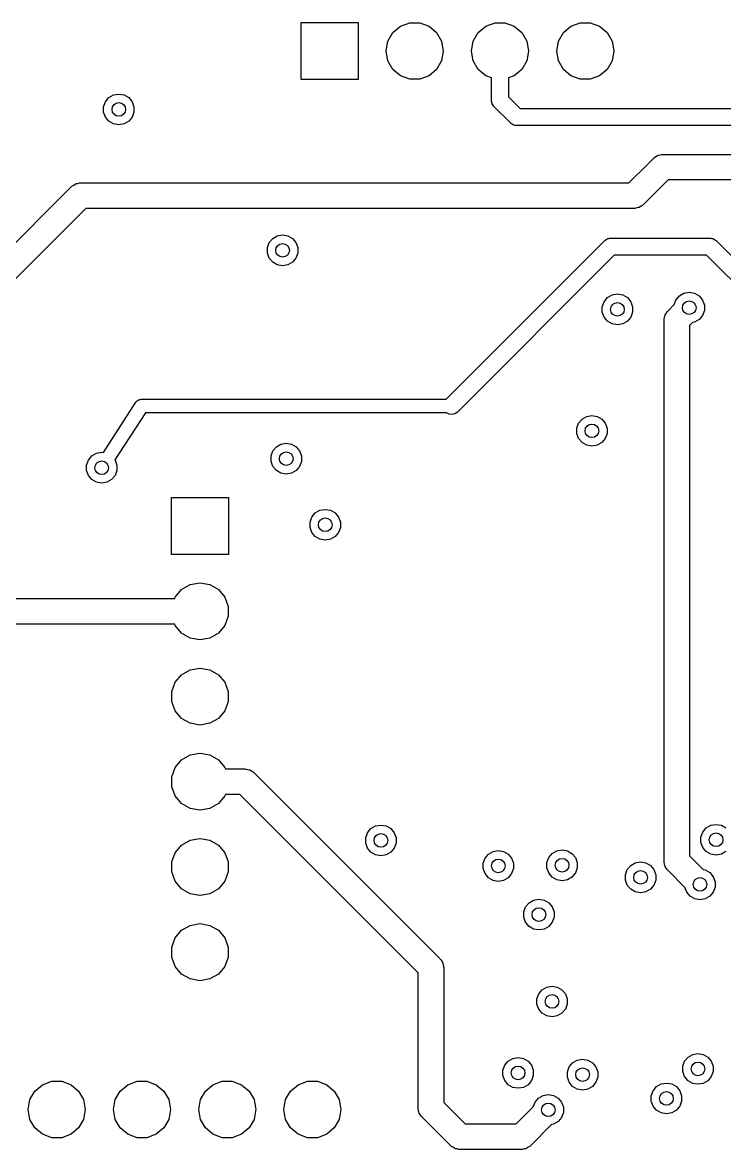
# Model space of a CAD drawing. Extents: x 91.5 to 189.2, y -112.8 to -61.
# Drawn here: x 119.88 to 140.8, y -95.53 to -61.94 of the extents above; entities that cross this region are included whole.
import ezdxf

# ---------------------------------------------------------------- set-up
doc = ezdxf.new("R2010")
doc.units = 0
doc.header["$MEASUREMENT"] = 0
doc.layers.add('BLACK', color=7, linetype='CONTINUOUS')

msp = doc.modelspace()

# ---------------------------------------------------------------- linework, layer by layer
at = {"layer": 'Black'}
for p, q in [((128.18, -63.64), (128.18, -61.94)), ((128.18, -61.94), (129.88, -61.94)), ((129.88, -61.94), (129.88, -63.64)), ((130.919, -62.2404), (131.145, -62.0506)), ((131.145, -62.0506), (131.422, -61.9497)), ((131.422, -61.9497), (131.718, -61.9497)), ((131.718, -61.9497), (131.995, -62.0506)), ((131.995, -62.0506), (132.221, -62.2404)), ((133.459, -62.2404), (133.685, -62.0506)), ((133.685, -62.0506), (133.962, -61.9497)), ((133.962, -61.9497), (134.258, -61.9497)), ((134.258, -61.9497), (134.535, -62.0506)), ((134.535, -62.0506), (134.761, -62.2404)), ((135.999, -62.2404), (136.225, -62.0506)), ((136.225, -62.0506), (136.502, -61.9497)), ((136.502, -61.9497), (136.798, -61.9497)), ((136.798, -61.9497), (137.075, -62.0506)), ((137.075, -62.0506), (137.301, -62.2404)), ((130.771, -62.496), (130.919, -62.2404)), ((132.221, -62.2404), (132.369, -62.496)), ((133.311, -62.496), (133.459, -62.2404)), ((134.761, -62.2404), (134.909, -62.496)), ((135.851, -62.496), (135.999, -62.2404)), ((137.301, -62.2404), (137.449, -62.496)), ((130.72, -62.7868), (130.771, -62.496)), ((130.72, -62.7932), (130.72, -62.7868)), ((130.771, -63.084), (130.72, -62.7932)), ((132.369, -62.496), (132.42, -62.7868)), ((132.42, -62.7932), (132.369, -63.084)), ((132.42, -62.7868), (132.42, -62.7932)), ((133.26, -62.7868), (133.311, -62.496)), ((133.26, -62.7932), (133.26, -62.7868)), ((133.311, -63.084), (133.26, -62.7932)), ((134.909, -62.496), (134.96, -62.7868)), ((134.96, -62.7932), (134.909, -63.084)), ((134.96, -62.7868), (134.96, -62.7932)), ((135.8, -62.7868), (135.851, -62.496)), ((135.8, -62.7932), (135.8, -62.7868)), ((135.851, -63.084), (135.8, -62.7932)), ((137.449, -62.496), (137.5, -62.7868)), ((137.5, -62.7932), (137.449, -63.084)), ((137.5, -62.7868), (137.5, -62.7932)), ((130.919, -63.3396), (130.771, -63.084)), ((132.369, -63.084), (132.221, -63.3396)), ((133.459, -63.3396), (133.311, -63.084)), ((134.909, -63.084), (134.761, -63.3396)), ((135.999, -63.3396), (135.851, -63.084)), ((137.449, -63.084), (137.301, -63.3396)), ((131.145, -63.5294), (130.919, -63.3396)), ((132.221, -63.3396), (131.995, -63.5294)), ((133.685, -63.5294), (133.459, -63.3396)), ((134.761, -63.3396), (134.535, -63.5294)), ((136.225, -63.5294), (135.999, -63.3396)), ((137.301, -63.3396), (137.075, -63.5294)), ((129.88, -63.64), (128.18, -63.64)), ((131.422, -63.6303), (131.145, -63.5294)), ((131.718, -63.6303), (131.422, -63.6303)), ((131.995, -63.5294), (131.718, -63.6303)), ((133.856, -63.5916), (133.685, -63.5294)), ((133.856, -64.26), (133.856, -63.5916)), ((134.535, -63.5294), (134.364, -63.5916)), ((134.364, -63.5916), (134.364, -64.1548)), ((136.502, -63.6303), (136.225, -63.5294)), ((136.798, -63.6303), (136.502, -63.6303)), ((137.075, -63.5294), (136.798, -63.6303)), ((122.455, -64.1784), (122.593, -64.0987)), ((122.593, -64.0987), (122.75, -64.0711)), ((122.75, -64.0711), (122.907, -64.0987)), ((122.907, -64.0987), (123.045, -64.1784)), ((134.364, -64.1548), (134.715, -64.506)), ((122.298, -64.4503), (122.353, -64.3005)), ((122.298, -64.6097), (122.298, -64.4503)), ((122.353, -64.3005), (122.455, -64.1784)), ((123.045, -64.1784), (123.147, -64.3005)), ((123.147, -64.3005), (123.202, -64.4503)), ((123.202, -64.4503), (123.202, -64.6097)), ((133.858, -64.271), (133.856, -64.26)), ((133.857, -64.2821), (133.858, -64.271)), ((133.866, -64.3142), (133.857, -64.2821)), ((133.871, -64.3469), (133.866, -64.3142)), ((133.877, -64.3566), (133.871, -64.3469)), ((133.88, -64.3673), (133.877, -64.3566)), ((133.899, -64.3945), (133.88, -64.3673)), ((133.915, -64.4233), (133.899, -64.3945)), ((133.924, -64.4305), (133.915, -64.4233)), ((133.93, -64.4396), (133.924, -64.4305)), ((134.43, -64.9396), (133.93, -64.4396)), ((122.353, -64.7595), (122.298, -64.6097)), ((122.455, -64.8816), (122.353, -64.7595)), ((123.147, -64.7595), (123.045, -64.8816)), ((123.202, -64.6097), (123.147, -64.7595)), ((134.715, -64.506), (146.135, -64.506)), ((122.593, -64.9613), (122.455, -64.8816)), ((122.75, -64.9889), (122.593, -64.9613)), ((122.907, -64.9613), (122.75, -64.9889)), ((123.045, -64.8816), (122.907, -64.9613)), ((134.44, -64.946), (134.43, -64.9396)), ((134.447, -64.9546), (134.44, -64.946)), ((134.475, -64.9712), (134.447, -64.9546)), ((134.503, -64.9902), (134.475, -64.9712)), ((134.513, -64.9931), (134.503, -64.9902)), ((134.523, -64.9987), (134.513, -64.9931)), ((134.556, -65.0044), (134.523, -64.9987)), ((134.588, -65.013), (134.556, -65.0044)), ((134.599, -65.0121), (134.588, -65.013)), ((134.61, -65.014), (134.599, -65.0121)), ((146.24, -65.014), (134.61, -65.014)), ((137.952, -66.719), (138.501, -66.1706)), ((138.501, -66.1706), (138.691, -65.9806)), ((138.691, -65.9806), (138.704, -65.971)), ((138.704, -65.971), (138.715, -65.9581)), ((138.715, -65.9581), (138.758, -65.9332)), ((138.758, -65.9332), (138.799, -65.9047)), ((138.799, -65.9047), (138.815, -65.9004)), ((138.815, -65.9004), (138.83, -65.892)), ((138.83, -65.892), (138.879, -65.8833)), ((138.879, -65.8833), (138.927, -65.8704)), ((138.927, -65.8704), (138.943, -65.8719)), ((138.943, -65.8719), (138.96, -65.869)), ((138.96, -65.869), (159.946, -65.869)), ((114.701, -73.4706), (121.341, -66.8306)), ((121.341, -66.8306), (121.354, -66.821)), ((121.354, -66.821), (121.365, -66.8081)), ((121.365, -66.8081), (121.408, -66.7832)), ((121.408, -66.7832), (121.449, -66.7547)), ((121.449, -66.7547), (121.465, -66.7504)), ((121.465, -66.7504), (121.48, -66.742)), ((121.48, -66.742), (121.529, -66.7333)), ((121.529, -66.7333), (121.577, -66.7204)), ((121.577, -66.7204), (121.593, -66.7219)), ((121.593, -66.7219), (121.61, -66.719)), ((121.61, -66.719), (123.79, -66.719)), ((123.79, -66.719), (137.952, -66.719)), ((139.039, -66.7094), (138.379, -67.3694)), ((139.118, -66.631), (139.039, -66.7094)), ((159.946, -66.631), (139.118, -66.631)), ((121.768, -67.481), (115.351, -73.8978)), ((123.79, -67.481), (121.768, -67.481)), ((138.11, -67.481), (123.79, -67.481)), ((138.127, -67.4781), (138.11, -67.481)), ((138.143, -67.4796), (138.127, -67.4781)), ((138.191, -67.4667), (138.143, -67.4796)), ((138.24, -67.458), (138.191, -67.4667)), ((138.255, -67.4496), (138.24, -67.458)), ((138.271, -67.4453), (138.255, -67.4496)), ((138.312, -67.4168), (138.271, -67.4453)), ((138.355, -67.3919), (138.312, -67.4168)), ((138.366, -67.379), (138.355, -67.3919)), ((138.379, -67.3694), (138.366, -67.379)), ((127.178, -68.6503), (127.233, -68.5005)), ((127.233, -68.5005), (127.335, -68.3784)), ((127.335, -68.3784), (127.473, -68.2987)), ((127.473, -68.2987), (127.63, -68.2711)), ((127.63, -68.2711), (127.787, -68.2987)), ((127.787, -68.2987), (127.925, -68.3784)), ((127.925, -68.3784), (128.027, -68.5005)), ((128.027, -68.5005), (128.082, -68.6503)), ((132.504, -73.1668), (137.23, -68.4404)), ((137.23, -68.4404), (137.24, -68.434)), ((137.24, -68.434), (137.247, -68.4254)), ((137.247, -68.4254), (137.275, -68.4088)), ((137.275, -68.4088), (137.303, -68.3898)), ((137.303, -68.3898), (137.313, -68.3869)), ((137.313, -68.3869), (137.323, -68.3813)), ((137.323, -68.3813), (137.356, -68.3756)), ((137.356, -68.3756), (137.388, -68.367)), ((137.388, -68.367), (137.399, -68.3679)), ((137.399, -68.3679), (137.41, -68.366)), ((137.41, -68.366), (140.37, -68.366)), ((140.37, -68.366), (140.381, -68.3679)), ((140.381, -68.3679), (140.392, -68.367)), ((140.392, -68.367), (140.424, -68.3756)), ((140.424, -68.3756), (140.457, -68.3813)), ((140.457, -68.3813), (140.467, -68.3869)), ((140.467, -68.3869), (140.477, -68.3898)), ((140.477, -68.3898), (140.505, -68.4088)), ((140.505, -68.4088), (140.533, -68.4254)), ((140.533, -68.4254), (140.54, -68.434)), ((140.54, -68.434), (140.55, -68.4404)), ((140.55, -68.4404), (141.845, -69.736)), ((127.178, -68.8097), (127.178, -68.6503)), ((127.233, -68.9595), (127.178, -68.8097)), ((128.082, -68.8097), (128.027, -68.9595)), ((128.082, -68.6503), (128.082, -68.8097)), ((127.335, -69.0816), (127.233, -68.9595)), ((127.473, -69.1613), (127.335, -69.0816)), ((127.63, -69.1889), (127.473, -69.1613)), ((127.787, -69.1613), (127.63, -69.1889)), ((127.925, -69.0816), (127.787, -69.1613)), ((128.027, -68.9595), (127.925, -69.0816)), ((137.515, -68.874), (132.84, -73.5496)), ((140.265, -68.874), (137.515, -68.874)), ((141.56, -70.1696), (140.265, -68.874)), ((137.213, -70.2605), (137.315, -70.1384)), ((137.315, -70.1384), (137.453, -70.0587)), ((137.453, -70.0587), (137.61, -70.0311)), ((137.61, -70.0311), (137.767, -70.0587)), ((137.767, -70.0587), (137.905, -70.1384)), ((137.905, -70.1384), (138.007, -70.2605)), ((139.353, -70.2105), (139.455, -70.0884)), ((139.455, -70.0884), (139.593, -70.0087)), ((139.593, -70.0087), (139.75, -69.9811)), ((139.75, -69.9811), (139.907, -70.0087)), ((139.907, -70.0087), (140.045, -70.0884)), ((140.045, -70.0884), (140.147, -70.2105)), ((137.158, -70.4103), (137.213, -70.2605)), ((137.158, -70.5697), (137.158, -70.4103)), ((138.007, -70.2605), (138.062, -70.4103)), ((138.062, -70.4103), (138.062, -70.5697)), ((139.101, -70.5543), (139.111, -70.5406)), ((139.111, -70.5406), (139.302, -70.3491)), ((139.302, -70.3491), (139.353, -70.2105)), ((140.147, -70.2105), (140.202, -70.3603)), ((140.202, -70.5197), (140.147, -70.6695)), ((140.202, -70.3603), (140.202, -70.5197)), ((137.213, -70.7195), (137.158, -70.5697)), ((137.315, -70.8416), (137.213, -70.7195)), ((137.453, -70.9213), (137.315, -70.8416)), ((137.905, -70.8416), (137.767, -70.9213)), ((138.007, -70.7195), (137.905, -70.8416)), ((138.062, -70.5697), (138.007, -70.7195)), ((138.999, -70.81), (139.002, -70.7935)), ((138.999, -86.94), (138.999, -70.81)), ((139, -70.7768), (139.013, -70.7287)), ((139.002, -70.7935), (139, -70.7768)), ((139.013, -70.7287), (139.022, -70.6797)), ((139.022, -70.6797), (139.03, -70.6652)), ((139.03, -70.6652), (139.035, -70.649)), ((139.035, -70.649), (139.063, -70.6082)), ((139.063, -70.6082), (139.088, -70.5651)), ((139.088, -70.5651), (139.101, -70.5543)), ((139.907, -70.8713), (139.847, -70.8818)), ((140.045, -70.7916), (139.907, -70.8713)), ((140.147, -70.6695), (140.045, -70.7916)), ((137.61, -70.9489), (137.453, -70.9213)), ((137.767, -70.9213), (137.61, -70.9489)), ((139.847, -70.8818), (139.761, -70.9678)), ((139.761, -70.9678), (139.761, -86.7822)), ((123.28, -73.2375), (123.299, -73.2143)), ((123.299, -73.2143), (123.304, -73.2117)), ((123.304, -73.2117), (123.307, -73.2079)), ((123.307, -73.2079), (123.334, -73.1942)), ((123.334, -73.1942), (123.361, -73.1791)), ((123.361, -73.1791), (123.366, -73.1782)), ((123.366, -73.1782), (123.37, -73.1758)), ((123.37, -73.1758), (123.4, -73.1721)), ((123.4, -73.1721), (123.43, -73.1668)), ((123.43, -73.1668), (132.504, -73.1668)), ((122.289, -74.7597), (123.259, -73.2596)), ((123.259, -73.2596), (123.28, -73.2375)), ((132.84, -73.5496), (132.767, -73.6002)), ((123.541, -73.5732), (122.633, -74.9758)), ((132.509, -73.5732), (123.541, -73.5732)), ((132.514, -73.5781), (132.509, -73.5732)), ((132.594, -73.6153), (132.514, -73.5781)), ((132.682, -73.623), (132.594, -73.6153)), ((132.767, -73.6002), (132.682, -73.623)), ((136.398, -74.0303), (136.453, -73.8805)), ((136.453, -73.8805), (136.555, -73.7584)), ((136.555, -73.7584), (136.693, -73.6787)), ((136.693, -73.6787), (136.85, -73.6511)), ((136.85, -73.6511), (137.007, -73.6787)), ((137.007, -73.6787), (137.145, -73.7584)), ((137.145, -73.7584), (137.247, -73.8805)), ((137.247, -73.8805), (137.302, -74.0303)), ((136.398, -74.1897), (136.398, -74.0303)), ((136.453, -74.3395), (136.398, -74.1897)), ((137.302, -74.1897), (137.247, -74.3395)), ((137.302, -74.0303), (137.302, -74.1897)), ((127.445, -74.5884), (127.583, -74.5087)), ((127.583, -74.5087), (127.74, -74.4811)), ((127.74, -74.4811), (127.897, -74.5087)), ((127.897, -74.5087), (128.035, -74.5884)), ((136.555, -74.4616), (136.453, -74.3395)), ((136.693, -74.5413), (136.555, -74.4616)), ((136.85, -74.5689), (136.693, -74.5413)), ((137.007, -74.5413), (136.85, -74.5689)), ((137.145, -74.4616), (137.007, -74.5413)), ((137.247, -74.3395), (137.145, -74.4616)), ((121.843, -74.9805), (121.945, -74.8584)), ((121.945, -74.8584), (122.083, -74.7787)), ((122.083, -74.7787), (122.24, -74.7511)), ((122.24, -74.7511), (122.289, -74.7597)), ((127.288, -74.8603), (127.343, -74.7105)), ((127.288, -75.0197), (127.288, -74.8603)), ((127.343, -74.7105), (127.445, -74.5884)), ((128.035, -74.5884), (128.137, -74.7105)), ((128.137, -74.7105), (128.192, -74.8603)), ((128.192, -74.8603), (128.192, -75.0197)), ((121.788, -75.1303), (121.843, -74.9805)), ((121.788, -75.2897), (121.788, -75.1303)), ((122.633, -74.9758), (122.637, -74.9805)), ((122.637, -74.9805), (122.692, -75.1303)), ((122.692, -75.1303), (122.692, -75.2897)), ((127.343, -75.1695), (127.288, -75.0197)), ((127.445, -75.2916), (127.343, -75.1695)), ((128.137, -75.1695), (128.035, -75.2916)), ((128.192, -75.0197), (128.137, -75.1695)), ((121.843, -75.4395), (121.788, -75.2897)), ((121.945, -75.5616), (121.843, -75.4395)), ((122.083, -75.6413), (121.945, -75.5616)), ((122.535, -75.5616), (122.397, -75.6413)), ((122.637, -75.4395), (122.535, -75.5616)), ((122.692, -75.2897), (122.637, -75.4395)), ((127.583, -75.3713), (127.445, -75.2916)), ((127.74, -75.3989), (127.583, -75.3713)), ((127.897, -75.3713), (127.74, -75.3989)), ((128.035, -75.2916), (127.897, -75.3713)), ((122.24, -75.6689), (122.083, -75.6413)), ((122.397, -75.6413), (122.24, -75.6689)), ((124.32, -77.8), (124.32, -76.1)), ((124.32, -76.1), (126.02, -76.1)), ((126.02, -76.1), (126.02, -77.8)), ((128.503, -76.6805), (128.605, -76.5584)), ((128.605, -76.5584), (128.743, -76.4787)), ((128.743, -76.4787), (128.9, -76.4511)), ((128.9, -76.4511), (129.057, -76.4787)), ((129.057, -76.4787), (129.195, -76.5584)), ((129.195, -76.5584), (129.297, -76.6805)), ((128.448, -76.8303), (128.503, -76.6805)), ((128.448, -76.9897), (128.448, -76.8303)), ((129.297, -76.6805), (129.352, -76.8303)), ((129.352, -76.8303), (129.352, -76.9897)), ((128.503, -77.1395), (128.448, -76.9897)), ((128.605, -77.2616), (128.503, -77.1395)), ((129.297, -77.1395), (129.195, -77.2616)), ((129.352, -76.9897), (129.297, -77.1395)), ((128.743, -77.3413), (128.605, -77.2616)), ((128.9, -77.3689), (128.743, -77.3413)), ((129.057, -77.3413), (128.9, -77.3689)), ((129.195, -77.2616), (129.057, -77.3413)), ((126.02, -77.8), (124.32, -77.8)), ((124.431, -79.065), (124.62, -78.8389)), ((124.62, -78.8389), (124.876, -78.6913)), ((124.876, -78.6913), (125.167, -78.64)), ((125.167, -78.64), (125.173, -78.64)), ((125.173, -78.64), (125.464, -78.6913)), ((125.464, -78.6913), (125.72, -78.8389)), ((125.72, -78.8389), (125.909, -79.065)), ((118.27, -79.109), (124.415, -79.109)), ((124.415, -79.109), (124.431, -79.065)), ((125.909, -79.065), (126.01, -79.3424)), ((126.01, -79.3424), (126.01, -79.6376)), ((124.415, -79.871), (118.428, -79.871)), ((124.431, -79.915), (124.415, -79.871)), ((124.62, -80.1411), (124.431, -79.915)), ((125.909, -79.915), (125.72, -80.1411)), ((126.01, -79.6376), (125.909, -79.915)), ((124.876, -80.2887), (124.62, -80.1411)), ((125.72, -80.1411), (125.464, -80.2887)), ((125.167, -80.34), (124.876, -80.2887)), ((125.173, -80.34), (125.167, -80.34)), ((125.464, -80.2887), (125.173, -80.34)), ((124.62, -81.3789), (124.876, -81.2313)), ((124.876, -81.2313), (125.167, -81.18)), ((125.167, -81.18), (125.173, -81.18)), ((125.173, -81.18), (125.464, -81.2313)), ((125.464, -81.2313), (125.72, -81.3789)), ((124.33, -81.8824), (124.431, -81.605)), ((124.431, -81.605), (124.62, -81.3789)), ((125.72, -81.3789), (125.909, -81.605)), ((125.909, -81.605), (126.01, -81.8824)), ((124.33, -82.1776), (124.33, -81.8824)), ((126.01, -81.8824), (126.01, -82.1776)), ((124.431, -82.455), (124.33, -82.1776)), ((126.01, -82.1776), (125.909, -82.455)), ((124.62, -82.6811), (124.431, -82.455)), ((125.909, -82.455), (125.72, -82.6811)), ((124.876, -82.8287), (124.62, -82.6811)), ((125.167, -82.88), (124.876, -82.8287)), ((125.173, -82.88), (125.167, -82.88)), ((125.464, -82.8287), (125.173, -82.88)), ((125.72, -82.6811), (125.464, -82.8287)), ((124.431, -84.145), (124.62, -83.9189)), ((124.62, -83.9189), (124.876, -83.7713)), ((124.876, -83.7713), (125.167, -83.72)), ((125.167, -83.72), (125.173, -83.72)), ((125.173, -83.72), (125.464, -83.7713)), ((125.464, -83.7713), (125.72, -83.9189)), ((125.72, -83.9189), (125.909, -84.145)), ((124.33, -84.4224), (124.431, -84.145)), ((125.909, -84.145), (125.925, -84.189)), ((125.925, -84.189), (126.51, -84.189)), ((126.51, -84.189), (126.527, -84.1919)), ((126.527, -84.1919), (126.543, -84.1904)), ((126.543, -84.1904), (126.591, -84.2033)), ((126.591, -84.2033), (126.64, -84.212)), ((126.64, -84.212), (126.655, -84.2204)), ((126.655, -84.2204), (126.671, -84.2247)), ((126.671, -84.2247), (126.712, -84.2532)), ((126.712, -84.2532), (126.755, -84.2781)), ((126.755, -84.2781), (126.766, -84.291)), ((126.766, -84.291), (126.779, -84.3006)), ((126.779, -84.3006), (132.319, -89.8406)), ((124.33, -84.7176), (124.33, -84.4224)), ((124.431, -84.995), (124.33, -84.7176)), ((125.925, -84.951), (125.909, -84.995)), ((126.352, -84.951), (125.925, -84.951)), ((131.669, -90.2678), (126.352, -84.951)), ((124.62, -85.2211), (124.431, -84.995)), ((124.876, -85.3687), (124.62, -85.2211)), ((125.72, -85.2211), (125.464, -85.3687)), ((125.909, -84.995), (125.72, -85.2211)), ((125.167, -85.42), (124.876, -85.3687)), ((125.173, -85.42), (125.167, -85.42)), ((125.464, -85.3687), (125.173, -85.42)), ((130.163, -86.0905), (130.265, -85.9684)), ((130.265, -85.9684), (130.403, -85.8887)), ((130.403, -85.8887), (130.56, -85.8611)), ((130.56, -85.8611), (130.717, -85.8887)), ((130.717, -85.8887), (130.855, -85.9684)), ((130.855, -85.9684), (130.957, -86.0905)), ((140.153, -86.0705), (140.255, -85.9484)), ((140.255, -85.9484), (140.393, -85.8687)), ((140.393, -85.8687), (140.55, -85.8411)), ((140.55, -85.8411), (140.707, -85.8687)), ((140.707, -85.8687), (140.845, -85.9484)), ((124.62, -86.4589), (124.876, -86.3113)), ((124.876, -86.3113), (125.167, -86.26)), ((125.167, -86.26), (125.173, -86.26)), ((125.173, -86.26), (125.464, -86.3113)), ((125.464, -86.3113), (125.72, -86.4589)), ((130.108, -86.2403), (130.163, -86.0905)), ((130.108, -86.3997), (130.108, -86.2403)), ((130.957, -86.0905), (131.012, -86.2403)), ((131.012, -86.2403), (131.012, -86.3997)), ((140.098, -86.2203), (140.153, -86.0705)), ((140.098, -86.3797), (140.098, -86.2203)), ((124.431, -86.685), (124.62, -86.4589)), ((125.72, -86.4589), (125.909, -86.685)), ((130.163, -86.5495), (130.108, -86.3997)), ((130.265, -86.6716), (130.163, -86.5495)), ((130.957, -86.5495), (130.855, -86.6716)), ((131.012, -86.3997), (130.957, -86.5495)), ((133.765, -86.7284), (133.903, -86.6487)), ((133.903, -86.6487), (134.06, -86.6211)), ((134.06, -86.6211), (134.217, -86.6487)), ((134.217, -86.6487), (134.355, -86.7284)), ((135.665, -86.7084), (135.803, -86.6287)), ((135.803, -86.6287), (135.96, -86.6011)), ((135.96, -86.6011), (136.117, -86.6287)), ((136.117, -86.6287), (136.255, -86.7084)), ((140.153, -86.5295), (140.098, -86.3797)), ((140.255, -86.6516), (140.153, -86.5295)), ((140.393, -86.7313), (140.255, -86.6516)), ((140.845, -86.6516), (140.707, -86.7313)), ((124.33, -86.9624), (124.431, -86.685)), ((124.33, -87.2576), (124.33, -86.9624)), ((125.909, -86.685), (126.01, -86.9624)), ((126.01, -86.9624), (126.01, -87.2576)), ((130.403, -86.7513), (130.265, -86.6716)), ((130.56, -86.7789), (130.403, -86.7513)), ((130.717, -86.7513), (130.56, -86.7789)), ((130.855, -86.6716), (130.717, -86.7513)), ((133.608, -87.0003), (133.663, -86.8505)), ((133.608, -87.1597), (133.608, -87.0003)), ((133.663, -86.8505), (133.765, -86.7284)), ((134.355, -86.7284), (134.457, -86.8505)), ((134.457, -86.8505), (134.512, -87.0003)), ((134.512, -87.0003), (134.512, -87.1597)), ((135.508, -86.9803), (135.563, -86.8305)), ((135.508, -87.1397), (135.508, -86.9803)), ((135.563, -86.8305), (135.665, -86.7084)), ((136.255, -86.7084), (136.357, -86.8305)), ((136.357, -86.8305), (136.412, -86.9803)), ((136.412, -86.9803), (136.412, -87.1397)), ((138.005, -87.0684), (138.143, -86.9887)), ((138.143, -86.9887), (138.3, -86.9611)), ((138.3, -86.9611), (138.457, -86.9887)), ((138.457, -86.9887), (138.595, -87.0684)), ((139.002, -86.9565), (138.999, -86.94)), ((139, -86.9732), (139.002, -86.9565)), ((139.013, -87.0213), (139, -86.9732)), ((139.761, -86.7822), (140.167, -87.1882)), ((140.55, -86.7589), (140.393, -86.7313)), ((140.707, -86.7313), (140.55, -86.7589)), ((124.431, -87.535), (124.33, -87.2576)), ((126.01, -87.2576), (125.909, -87.535)), ((133.663, -87.3095), (133.608, -87.1597)), ((133.765, -87.4316), (133.663, -87.3095)), ((134.457, -87.3095), (134.355, -87.4316)), ((134.512, -87.1597), (134.457, -87.3095)), ((135.563, -87.2895), (135.508, -87.1397)), ((135.665, -87.4116), (135.563, -87.2895)), ((136.357, -87.2895), (136.255, -87.4116)), ((136.412, -87.1397), (136.357, -87.2895)), ((137.848, -87.3403), (137.903, -87.1905)), ((137.903, -87.1905), (138.005, -87.0684)), ((138.595, -87.0684), (138.697, -87.1905)), ((138.697, -87.1905), (138.752, -87.3403)), ((139.022, -87.0703), (139.013, -87.0213)), ((139.03, -87.0848), (139.022, -87.0703)), ((139.035, -87.101), (139.03, -87.0848)), ((139.063, -87.1418), (139.035, -87.101)), ((139.088, -87.1849), (139.063, -87.1418)), ((139.101, -87.1957), (139.088, -87.1849)), ((139.111, -87.2094), (139.101, -87.1957)), ((139.622, -87.7209), (139.111, -87.2094)), ((140.167, -87.1882), (140.227, -87.1987)), ((140.227, -87.1987), (140.365, -87.2784)), ((140.365, -87.2784), (140.467, -87.4005)), ((124.62, -87.7611), (124.431, -87.535)), ((125.909, -87.535), (125.72, -87.7611)), ((133.903, -87.5113), (133.765, -87.4316)), ((134.06, -87.5389), (133.903, -87.5113)), ((134.217, -87.5113), (134.06, -87.5389)), ((134.355, -87.4316), (134.217, -87.5113)), ((135.803, -87.4913), (135.665, -87.4116)), ((135.96, -87.5189), (135.803, -87.4913)), ((136.117, -87.4913), (135.96, -87.5189)), ((136.255, -87.4116), (136.117, -87.4913)), ((137.848, -87.4997), (137.848, -87.3403)), ((137.903, -87.6495), (137.848, -87.4997)), ((138.005, -87.7716), (137.903, -87.6495)), ((138.697, -87.6495), (138.595, -87.7716)), ((138.752, -87.4997), (138.697, -87.6495)), ((138.752, -87.3403), (138.752, -87.4997)), ((140.467, -87.4005), (140.522, -87.5503)), ((140.522, -87.5503), (140.522, -87.7097)), ((124.876, -87.9087), (124.62, -87.7611)), ((125.167, -87.96), (124.876, -87.9087)), ((125.173, -87.96), (125.167, -87.96)), ((125.464, -87.9087), (125.173, -87.96)), ((125.72, -87.7611), (125.464, -87.9087)), ((138.143, -87.8513), (138.005, -87.7716)), ((138.3, -87.8789), (138.143, -87.8513)), ((138.457, -87.8513), (138.3, -87.8789)), ((138.595, -87.7716), (138.457, -87.8513)), ((139.673, -87.8595), (139.622, -87.7209)), ((139.775, -87.9816), (139.673, -87.8595)), ((139.913, -88.0613), (139.775, -87.9816)), ((140.365, -87.9816), (140.227, -88.0613)), ((140.467, -87.8595), (140.365, -87.9816)), ((140.522, -87.7097), (140.467, -87.8595)), ((134.818, -88.4503), (134.873, -88.3005)), ((134.873, -88.3005), (134.975, -88.1784)), ((134.975, -88.1784), (135.113, -88.0987)), ((135.113, -88.0987), (135.27, -88.0711)), ((135.27, -88.0711), (135.427, -88.0987)), ((135.427, -88.0987), (135.565, -88.1784)), ((135.565, -88.1784), (135.667, -88.3005)), ((135.667, -88.3005), (135.722, -88.4503)), ((140.07, -88.0889), (139.913, -88.0613)), ((140.227, -88.0613), (140.07, -88.0889)), ((134.818, -88.6097), (134.818, -88.4503)), ((134.873, -88.7595), (134.818, -88.6097)), ((135.722, -88.6097), (135.667, -88.7595)), ((135.722, -88.4503), (135.722, -88.6097)), ((124.431, -89.225), (124.62, -88.9989)), ((124.62, -88.9989), (124.876, -88.8513)), ((124.876, -88.8513), (125.167, -88.8)), ((125.167, -88.8), (125.173, -88.8)), ((125.173, -88.8), (125.464, -88.8513)), ((125.464, -88.8513), (125.72, -88.9989)), ((125.72, -88.9989), (125.909, -89.225)), ((134.975, -88.8816), (134.873, -88.7595)), ((135.113, -88.9613), (134.975, -88.8816)), ((135.27, -88.9889), (135.113, -88.9613)), ((135.427, -88.9613), (135.27, -88.9889)), ((135.565, -88.8816), (135.427, -88.9613)), ((135.667, -88.7595), (135.565, -88.8816)), ((124.33, -89.5024), (124.431, -89.225)), ((125.909, -89.225), (126.01, -89.5024)), ((124.33, -89.7976), (124.33, -89.5024)), ((126.01, -89.5024), (126.01, -89.7976)), ((124.431, -90.075), (124.33, -89.7976)), ((126.01, -89.7976), (125.909, -90.075)), ((132.319, -89.8406), (132.329, -89.8543)), ((132.329, -89.8543), (132.342, -89.8651)), ((132.342, -89.8651), (132.367, -89.9082)), ((132.367, -89.9082), (132.395, -89.949)), ((132.395, -89.949), (132.4, -89.9652)), ((132.4, -89.9652), (132.408, -89.9797)), ((132.408, -89.9797), (132.417, -90.0287)), ((124.62, -90.3011), (124.431, -90.075)), ((124.876, -90.4487), (124.62, -90.3011)), ((125.72, -90.3011), (125.464, -90.4487)), ((125.909, -90.075), (125.72, -90.3011)), ((131.669, -94.29), (131.669, -90.2678)), ((132.417, -90.0287), (132.43, -90.0768)), ((132.43, -90.0768), (132.428, -90.0935)), ((132.428, -90.0935), (132.431, -90.11)), ((132.431, -90.11), (132.431, -94.1322)), ((125.167, -90.5), (124.876, -90.4487)), ((125.173, -90.5), (125.167, -90.5)), ((125.464, -90.4487), (125.173, -90.5)), ((135.365, -90.7684), (135.503, -90.6887)), ((135.503, -90.6887), (135.66, -90.6611)), ((135.66, -90.6611), (135.817, -90.6887)), ((135.817, -90.6887), (135.955, -90.7684)), ((135.208, -91.0403), (135.263, -90.8905)), ((135.263, -90.8905), (135.365, -90.7684)), ((135.955, -90.7684), (136.057, -90.8905)), ((136.057, -90.8905), (136.112, -91.0403)), ((135.208, -91.1997), (135.208, -91.0403)), ((135.263, -91.3495), (135.208, -91.1997)), ((135.365, -91.4716), (135.263, -91.3495)), ((136.057, -91.3495), (135.955, -91.4716)), ((136.112, -91.1997), (136.057, -91.3495)), ((136.112, -91.0403), (136.112, -91.1997)), ((135.503, -91.5513), (135.365, -91.4716)), ((135.66, -91.5789), (135.503, -91.5513)), ((135.817, -91.5513), (135.66, -91.5789)), ((135.955, -91.4716), (135.817, -91.5513)), ((139.715, -92.7784), (139.853, -92.6987)), ((139.853, -92.6987), (140.01, -92.6711)), ((140.01, -92.6711), (140.167, -92.6987)), ((140.167, -92.6987), (140.305, -92.7784)), ((134.198, -93.1703), (134.253, -93.0205)), ((134.253, -93.0205), (134.355, -92.8984)), ((134.355, -92.8984), (134.493, -92.8187)), ((134.493, -92.8187), (134.65, -92.7911)), ((134.65, -92.7911), (134.807, -92.8187)), ((134.807, -92.8187), (134.945, -92.8984)), ((134.945, -92.8984), (135.047, -93.0205)), ((135.047, -93.0205), (135.102, -93.1703)), ((136.173, -93.0705), (136.275, -92.9484)), ((136.275, -92.9484), (136.413, -92.8687)), ((136.413, -92.8687), (136.57, -92.8411)), ((136.57, -92.8411), (136.727, -92.8687)), ((136.727, -92.8687), (136.865, -92.9484)), ((136.865, -92.9484), (136.967, -93.0705)), ((139.558, -93.0503), (139.613, -92.9005)), ((139.613, -92.9005), (139.715, -92.7784)), ((140.305, -92.7784), (140.407, -92.9005)), ((140.407, -92.9005), (140.462, -93.0503)), ((134.198, -93.3297), (134.198, -93.1703)), ((134.253, -93.4795), (134.198, -93.3297)), ((135.102, -93.3297), (135.047, -93.4795)), ((135.102, -93.1703), (135.102, -93.3297)), ((136.118, -93.2203), (136.173, -93.0705)), ((136.118, -93.3797), (136.118, -93.2203)), ((136.173, -93.5295), (136.118, -93.3797)), ((136.967, -93.0705), (137.022, -93.2203)), ((137.022, -93.3797), (136.967, -93.5295)), ((137.022, -93.2203), (137.022, -93.3797)), ((139.558, -93.2097), (139.558, -93.0503)), ((139.613, -93.3595), (139.558, -93.2097)), ((139.715, -93.4816), (139.613, -93.3595)), ((140.407, -93.3595), (140.305, -93.4816)), ((140.462, -93.2097), (140.407, -93.3595)), ((140.462, -93.0503), (140.462, -93.2097)), ((120.249, -93.7904), (120.475, -93.6006)), ((120.475, -93.6006), (120.752, -93.4997)), ((120.752, -93.4997), (121.048, -93.4997)), ((121.048, -93.4997), (121.325, -93.6006)), ((121.325, -93.6006), (121.551, -93.7904)), ((122.789, -93.7904), (123.015, -93.6006)), ((123.015, -93.6006), (123.292, -93.4997)), ((123.292, -93.4997), (123.588, -93.4997)), ((123.588, -93.4997), (123.865, -93.6006)), ((123.865, -93.6006), (124.091, -93.7904)), ((125.329, -93.7904), (125.555, -93.6006)), ((125.555, -93.6006), (125.832, -93.4997)), ((125.832, -93.4997), (126.128, -93.4997)), ((126.128, -93.4997), (126.405, -93.6006)), ((126.405, -93.6006), (126.631, -93.7904)), ((127.869, -93.7904), (128.095, -93.6006)), ((128.095, -93.6006), (128.372, -93.4997)), ((128.372, -93.4997), (128.668, -93.4997)), ((128.668, -93.4997), (128.945, -93.6006)), ((128.945, -93.6006), (129.171, -93.7904)), ((134.355, -93.6016), (134.253, -93.4795)), ((134.493, -93.6813), (134.355, -93.6016)), ((134.65, -93.7089), (134.493, -93.6813)), ((134.807, -93.6813), (134.65, -93.7089)), ((134.945, -93.6016), (134.807, -93.6813)), ((135.047, -93.4795), (134.945, -93.6016)), ((136.275, -93.6516), (136.173, -93.5295)), ((136.413, -93.7313), (136.275, -93.6516)), ((136.865, -93.6516), (136.727, -93.7313)), ((136.967, -93.5295), (136.865, -93.6516)), ((138.673, -93.7805), (138.775, -93.6584)), ((138.775, -93.6584), (138.913, -93.5787)), ((138.913, -93.5787), (139.07, -93.5511)), ((139.07, -93.5511), (139.227, -93.5787)), ((139.227, -93.5787), (139.365, -93.6584)), ((139.365, -93.6584), (139.467, -93.7805)), ((139.853, -93.5613), (139.715, -93.4816)), ((140.01, -93.5889), (139.853, -93.5613)), ((140.167, -93.5613), (140.01, -93.5889)), ((140.305, -93.4816), (140.167, -93.5613)), ((120.05, -94.3368), (120.101, -94.046)), ((120.101, -94.046), (120.249, -93.7904)), ((121.551, -93.7904), (121.699, -94.046)), ((121.699, -94.046), (121.75, -94.3368)), ((122.59, -94.3368), (122.641, -94.046)), ((122.641, -94.046), (122.789, -93.7904)), ((124.091, -93.7904), (124.239, -94.046)), ((124.239, -94.046), (124.29, -94.3368)), ((125.13, -94.3368), (125.181, -94.046)), ((125.181, -94.046), (125.329, -93.7904)), ((126.631, -93.7904), (126.779, -94.046)), ((126.779, -94.046), (126.83, -94.3368)), ((127.67, -94.3368), (127.721, -94.046)), ((127.721, -94.046), (127.869, -93.7904)), ((129.171, -93.7904), (129.319, -94.046)), ((129.319, -94.046), (129.37, -94.3368)), ((135.153, -94.1205), (135.255, -93.9984)), ((135.255, -93.9984), (135.393, -93.9187)), ((135.393, -93.9187), (135.55, -93.8911)), ((135.55, -93.8911), (135.707, -93.9187)), ((135.707, -93.9187), (135.845, -93.9984)), ((135.845, -93.9984), (135.947, -94.1205)), ((136.57, -93.7589), (136.413, -93.7313)), ((136.727, -93.7313), (136.57, -93.7589)), ((138.618, -93.9303), (138.673, -93.7805)), ((138.618, -94.0897), (138.618, -93.9303)), ((139.467, -93.7805), (139.522, -93.9303)), ((139.522, -93.9303), (139.522, -94.0897)), ((120.05, -94.3432), (120.05, -94.3368)), ((120.101, -94.634), (120.05, -94.3432)), ((121.75, -94.3432), (121.699, -94.634)), ((121.75, -94.3368), (121.75, -94.3432)), ((122.59, -94.3432), (122.59, -94.3368)), ((122.641, -94.634), (122.59, -94.3432)), ((124.29, -94.3432), (124.239, -94.634)), ((124.29, -94.3368), (124.29, -94.3432)), ((125.13, -94.3432), (125.13, -94.3368)), ((125.181, -94.634), (125.13, -94.3432)), ((126.83, -94.3432), (126.779, -94.634)), ((126.83, -94.3368), (126.83, -94.3432)), ((127.67, -94.3432), (127.67, -94.3368)), ((127.721, -94.634), (127.67, -94.3432)), ((129.37, -94.3432), (129.319, -94.634)), ((129.37, -94.3368), (129.37, -94.3432)), ((131.672, -94.3065), (131.669, -94.29)), ((131.67, -94.3232), (131.672, -94.3065)), ((131.683, -94.3713), (131.67, -94.3232)), ((131.692, -94.4203), (131.683, -94.3713)), ((132.431, -94.1322), (133.068, -94.769)), ((134.592, -94.769), (135.102, -94.2591)), ((135.102, -94.2591), (135.153, -94.1205)), ((135.947, -94.1205), (136.002, -94.2703)), ((136.002, -94.2703), (136.002, -94.4297)), ((138.673, -94.2395), (138.618, -94.0897)), ((138.775, -94.3616), (138.673, -94.2395)), ((138.913, -94.4413), (138.775, -94.3616)), ((139.365, -94.3616), (139.227, -94.4413)), ((139.467, -94.2395), (139.365, -94.3616)), ((139.522, -94.0897), (139.467, -94.2395)), ((120.249, -94.8896), (120.101, -94.634)), ((121.699, -94.634), (121.551, -94.8896)), ((122.789, -94.8896), (122.641, -94.634)), ((124.239, -94.634), (124.091, -94.8896)), ((125.329, -94.8896), (125.181, -94.634)), ((126.779, -94.634), (126.631, -94.8896)), ((127.869, -94.8896), (127.721, -94.634)), ((129.319, -94.634), (129.171, -94.8896)), ((131.7, -94.4348), (131.692, -94.4203)), ((131.705, -94.451), (131.7, -94.4348)), ((131.733, -94.4918), (131.705, -94.451)), ((131.758, -94.5349), (131.733, -94.4918)), ((131.771, -94.5457), (131.758, -94.5349)), ((131.781, -94.5594), (131.771, -94.5457)), ((132.641, -95.4194), (131.781, -94.5594)), ((135.845, -94.7016), (135.707, -94.7813)), ((135.947, -94.5795), (135.845, -94.7016)), ((136.002, -94.4297), (135.947, -94.5795)), ((139.07, -94.4689), (138.913, -94.4413)), ((139.227, -94.4413), (139.07, -94.4689)), ((120.475, -95.0794), (120.249, -94.8896)), ((121.551, -94.8896), (121.325, -95.0794)), ((123.015, -95.0794), (122.789, -94.8896)), ((124.091, -94.8896), (123.865, -95.0794)), ((125.555, -95.0794), (125.329, -94.8896)), ((126.631, -94.8896), (126.405, -95.0794)), ((128.095, -95.0794), (127.869, -94.8896)), ((129.171, -94.8896), (128.945, -95.0794)), ((133.068, -94.769), (134.592, -94.769)), ((135.647, -94.7918), (135.019, -95.4194)), ((135.707, -94.7813), (135.647, -94.7918)), ((120.752, -95.1803), (120.475, -95.0794)), ((121.048, -95.1803), (120.752, -95.1803)), ((121.325, -95.0794), (121.048, -95.1803)), ((123.292, -95.1803), (123.015, -95.0794)), ((123.588, -95.1803), (123.292, -95.1803)), ((123.865, -95.0794), (123.588, -95.1803)), ((125.832, -95.1803), (125.555, -95.0794)), ((126.128, -95.1803), (125.832, -95.1803)), ((126.405, -95.0794), (126.128, -95.1803)), ((128.372, -95.1803), (128.095, -95.0794)), ((128.668, -95.1803), (128.372, -95.1803)), ((128.945, -95.0794), (128.668, -95.1803)), ((132.654, -95.429), (132.641, -95.4194)), ((132.665, -95.4419), (132.654, -95.429)), ((132.708, -95.4668), (132.665, -95.4419)), ((132.749, -95.4953), (132.708, -95.4668)), ((132.765, -95.4996), (132.749, -95.4953)), ((132.78, -95.508), (132.765, -95.4996)), ((132.829, -95.5167), (132.78, -95.508)), ((132.877, -95.5296), (132.829, -95.5167)), ((132.893, -95.5281), (132.877, -95.5296)), ((132.91, -95.531), (132.893, -95.5281)), ((134.75, -95.531), (132.91, -95.531)), ((134.767, -95.5281), (134.75, -95.531)), ((134.783, -95.5296), (134.767, -95.5281)), ((134.831, -95.5167), (134.783, -95.5296)), ((134.88, -95.508), (134.831, -95.5167)), ((134.895, -95.4996), (134.88, -95.508)), ((134.911, -95.4953), (134.895, -95.4996)), ((134.952, -95.4668), (134.911, -95.4953)), ((134.995, -95.4419), (134.952, -95.4668)), ((135.006, -95.429), (134.995, -95.4419)), ((135.019, -95.4194), (135.006, -95.429))]:
    msp.add_line(p, q, dxfattribs=at)
for centre in [(122.75, -64.53), (127.63, -68.73), (137.61, -70.49), (139.75, -70.44), (136.85, -74.11), (127.74, -74.94), (122.24, -75.21), (128.9, -76.91), (130.56, -86.32), (140.55, -86.3), (134.06, -87.08), (135.96, -87.06), (138.3, -87.42), (140.07, -87.63), (135.27, -88.53), (135.66, -91.12), (134.65, -93.25), (140.01, -93.13), (136.57, -93.3), (139.07, -94.01), (135.55, -94.35)]:
    msp.add_circle(centre, 0.2032, dxfattribs=at)

doc.saveas('drawing.dxf')
